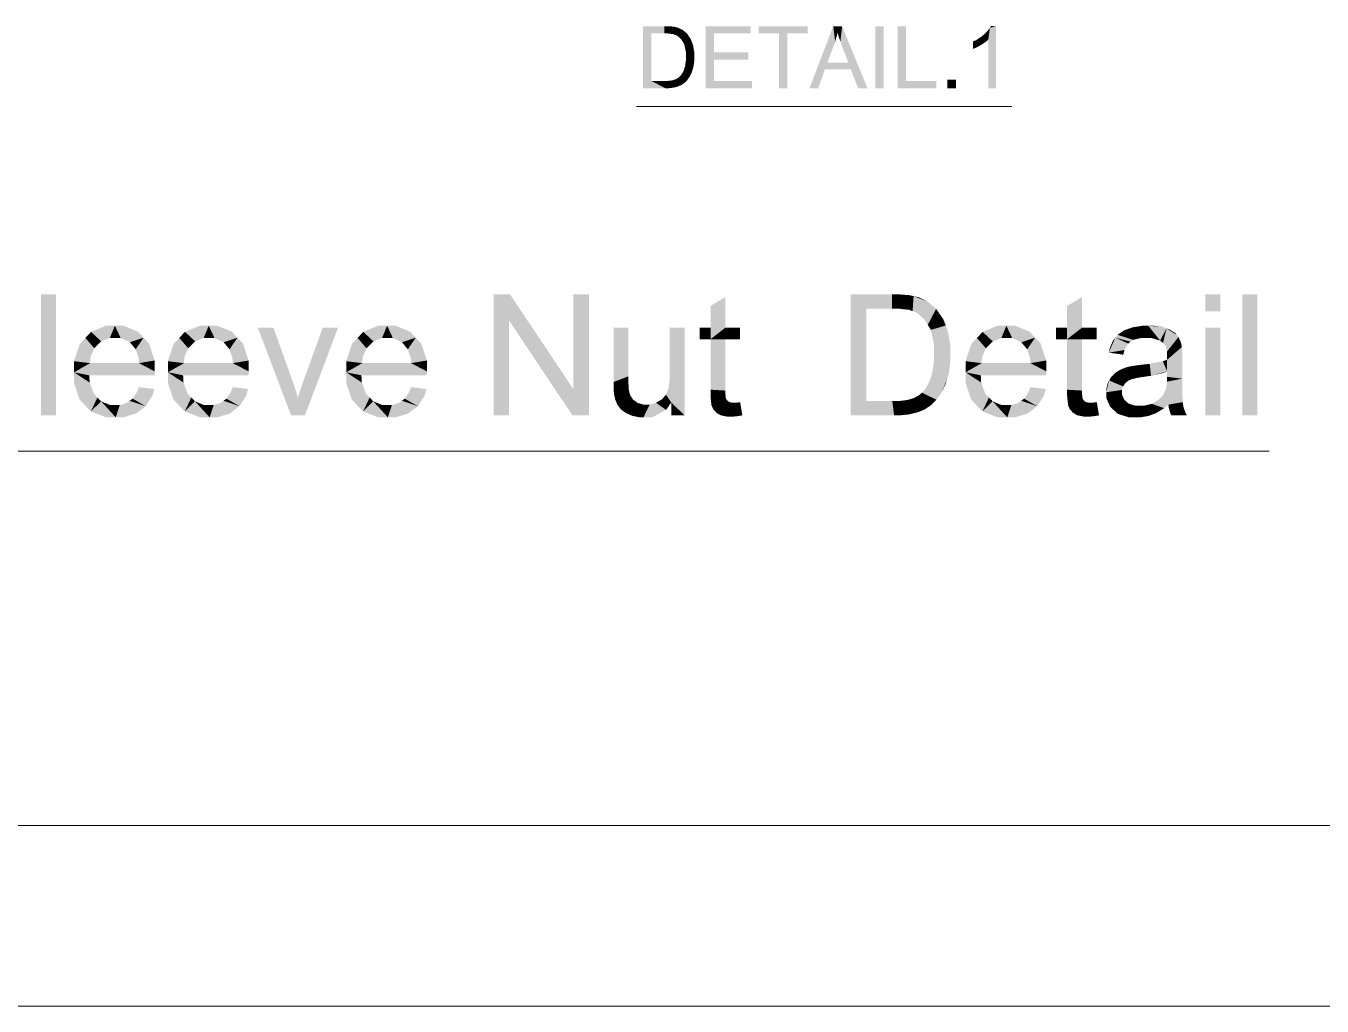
# Model space of a CAD drawing. Header units: millimetres. Extents: x 2 to 579, y 1 to 405.
# Drawn here: x 246.75 to 269.31, y 63.84 to 80.9 of the extents above; entities that cross this region are included whole.
import ezdxf

# ---------------------------------------------------------------- set-up
doc = ezdxf.new("R2010")
doc.units = ezdxf.units.MM
doc.linetypes.add('XKITLINE00', pattern=[0])
doc.layers.add('GraphicObject', color=6, linetype='Continuous', lineweight=0)
doc.layers.add('LinkedObject', color=7, linetype='Continuous', lineweight=0)

# ---------------------------------------------------------------- blocks, each defined once
blk = doc.blocks.new('*A3')
at = {"layer": 'GraphicObject', "color": 3, "linetype": 'XKITLINE00', "lineweight": 0}
blk.add_line((180.287, 63.838), (314.847, 63.838), dxfattribs=at)
blk = doc.blocks.new('*A4')
at = {"layer": 'LinkedObject'}
for points in [[(257.494, 80.893), (257.636, 80.766), (257.494, 79.813)], [(257.863, 80.766), (257.494, 80.893), (257.866, 80.893)], [(257.636, 80.766), (257.494, 80.893), (257.863, 80.766)], [(257.866, 80.893), (257.927, 80.766), (257.863, 80.766)], [(257.928, 80.893), (257.927, 80.766), (257.866, 80.893)], [(257.928, 80.893), (258.019, 80.754), (257.927, 80.766)], [(258.025, 80.885), (258.019, 80.754), (257.928, 80.893)], [(258.058, 80.878), (258.019, 80.754), (258.025, 80.885)], [(258.058, 80.878), (258.048, 80.743), (258.019, 80.754)], [(258.048, 80.743), (258.058, 80.878), (258.088, 80.728)], [(258.183, 80.828), (258.058, 80.878), (258.104, 80.867)], [(258.216, 80.8), (258.058, 80.878), (258.183, 80.828)], [(258.156, 80.667), (258.058, 80.878), (258.216, 80.8)], [(258.088, 80.728), (258.058, 80.878), (258.156, 80.667)], [(258.216, 80.8), (258.183, 80.622), (258.156, 80.667)], [(258.259, 80.764), (258.183, 80.622), (258.216, 80.8)], [(258.727, 80.435), (258.585, 79.813), (258.585, 80.893)], [(258.727, 80.435), (258.585, 80.893), (258.727, 80.766)], [(259.365, 80.766), (258.585, 80.893), (259.365, 80.893)], [(258.727, 80.766), (258.585, 80.893), (259.365, 80.766)], [(259.507, 80.893), (259.862, 80.766), (259.507, 80.766)], [(260.005, 80.766), (259.862, 80.766), (259.507, 80.893)], [(260.005, 80.766), (259.507, 80.893), (260.362, 80.893)], [(260.005, 80.766), (260.362, 80.893), (260.362, 80.766)], [(260.805, 80.893), (260.82, 80.573), (260.391, 79.813)], [(260.82, 80.573), (260.805, 80.893), (260.838, 80.624)], [(260.838, 80.624), (260.805, 80.893), (260.867, 80.728)], [(260.867, 80.728), (260.805, 80.893), (260.878, 80.78)], [(260.959, 80.893), (260.878, 80.78), (260.805, 80.893)], [(260.878, 80.78), (260.959, 80.893), (260.891, 80.735)], [(260.891, 80.735), (260.959, 80.893), (260.929, 80.623)], [(260.929, 80.623), (260.959, 80.893), (260.955, 80.555)], [(260.955, 80.555), (260.959, 80.893), (261.068, 80.257)], [(261.068, 80.257), (260.959, 80.893), (261.112, 80.14)], [(261.112, 80.14), (260.959, 80.893), (261.4, 79.813)], [(261.681, 80.893), (261.538, 79.813), (261.538, 80.893)], [(261.681, 79.813), (261.538, 79.813), (261.681, 80.893)], [(262.07, 80.893), (261.927, 79.813), (261.927, 80.893)], [(262.07, 79.94), (261.927, 79.813), (262.07, 80.893)], [(263.503, 80.658), (263.433, 80.753), (263.474, 80.79)], [(263.533, 80.862), (263.503, 80.658), (263.474, 80.79)], [(263.503, 79.813), (263.533, 80.862), (263.636, 79.813)], [(263.503, 80.658), (263.533, 80.862), (263.503, 79.813)], [(263.636, 80.897), (263.533, 80.862), (263.55, 80.897)], [(263.636, 79.813), (263.533, 80.862), (263.636, 80.897)], [(257.494, 79.813), (257.636, 80.766), (257.636, 79.94)], [(258.322, 80.672), (258.183, 80.622), (258.259, 80.764)], [(258.183, 80.622), (258.322, 80.672), (258.211, 80.576)], [(258.211, 80.576), (258.322, 80.672), (258.344, 80.616)], [(258.344, 80.616), (258.239, 80.446), (258.211, 80.576)], [(258.365, 80.559), (258.239, 80.446), (258.344, 80.616)], [(258.386, 80.431), (258.239, 80.446), (258.365, 80.559)], [(259.862, 79.813), (260.005, 80.766), (260.005, 79.813)], [(259.862, 80.766), (260.005, 80.766), (259.862, 79.813)], [(260.391, 79.813), (260.82, 80.573), (260.701, 80.257)], [(263.294, 80.652), (263.339, 80.544), (263.238, 80.626)], [(263.238, 80.626), (263.339, 80.544), (263.238, 80.498)], [(263.416, 80.589), (263.294, 80.652), (263.391, 80.716)], [(263.339, 80.544), (263.294, 80.652), (263.378, 80.567)], [(263.378, 80.567), (263.294, 80.652), (263.416, 80.589)], [(263.433, 80.753), (263.503, 80.658), (263.391, 80.716)], [(263.391, 80.716), (263.503, 80.658), (263.416, 80.589)], [(263.416, 80.589), (263.503, 80.658), (263.479, 80.635)], [(258.386, 80.359), (258.239, 80.446), (258.386, 80.431)], [(258.239, 80.446), (258.386, 80.359), (258.239, 80.361)], [(258.386, 80.359), (258.239, 80.3), (258.239, 80.361)], [(258.386, 80.297), (258.239, 80.3), (258.386, 80.359)], [(258.727, 80.308), (258.585, 79.813), (258.727, 80.435)], [(259.326, 80.308), (258.727, 80.435), (259.326, 80.435)], [(258.727, 80.308), (258.727, 80.435), (259.326, 80.308)], [(263.238, 80.498), (263.339, 80.544), (263.269, 80.509)], [(258.196, 80.11), (258.284, 79.984), (258.157, 80.042)], [(258.357, 80.141), (258.196, 80.11), (258.225, 80.196)], [(258.343, 80.093), (258.196, 80.11), (258.357, 80.141)], [(258.306, 80.015), (258.196, 80.11), (258.343, 80.093)], [(258.284, 79.984), (258.196, 80.11), (258.306, 80.015)], [(258.239, 80.3), (258.386, 80.297), (258.225, 80.196)], [(258.225, 80.196), (258.386, 80.297), (258.357, 80.141)], [(258.357, 80.141), (258.386, 80.297), (258.372, 80.188)], [(258.727, 79.94), (258.585, 79.813), (258.727, 80.308)], [(260.66, 80.14), (260.391, 79.813), (260.701, 80.257)], [(260.391, 79.813), (260.66, 80.14), (260.542, 79.813)], [(260.701, 80.257), (261.112, 80.14), (260.66, 80.14)], [(261.068, 80.257), (261.112, 80.14), (260.701, 80.257)], [(261.112, 80.14), (261.4, 79.813), (261.237, 79.813)], [(257.636, 79.94), (257.883, 79.813), (257.494, 79.813)], [(257.867, 79.94), (257.883, 79.813), (257.636, 79.94)], [(257.867, 79.94), (257.932, 79.813), (257.883, 79.813)], [(257.92, 79.94), (257.932, 79.813), (257.867, 79.94)], [(258.057, 79.831), (257.92, 79.94), (258.004, 79.95)], [(258.019, 79.822), (257.92, 79.94), (258.057, 79.831)], [(257.932, 79.813), (257.92, 79.94), (258.019, 79.822)], [(258.035, 79.96), (258.057, 79.831), (258.004, 79.95)], [(258.065, 79.97), (258.057, 79.831), (258.035, 79.96)], [(258.057, 79.831), (258.065, 79.97), (258.094, 79.841)], [(258.185, 79.886), (258.065, 79.97), (258.113, 79.998)], [(258.159, 79.868), (258.065, 79.97), (258.185, 79.886)], [(258.094, 79.841), (258.065, 79.97), (258.159, 79.868)], [(258.131, 80.016), (258.212, 79.903), (258.113, 79.998)], [(258.113, 79.998), (258.212, 79.903), (258.185, 79.886)], [(258.284, 79.984), (258.131, 80.016), (258.157, 80.042)], [(258.261, 79.952), (258.131, 80.016), (258.284, 79.984)], [(258.212, 79.903), (258.131, 80.016), (258.261, 79.952)], [(258.585, 79.813), (258.727, 79.94), (259.39, 79.813)], [(259.39, 79.813), (258.727, 79.94), (259.39, 79.94)], [(261.927, 79.813), (262.07, 79.94), (262.601, 79.813)], [(262.601, 79.813), (262.07, 79.94), (262.601, 79.94)], [(262.944, 79.964), (262.792, 79.813), (262.792, 79.964)], [(262.944, 79.813), (262.792, 79.813), (262.944, 79.964)], [(247.273, 76.225), (247.014, 74.119), (247.014, 76.225)], [(247.273, 74.119), (247.014, 74.119), (247.273, 76.225)], [(254.892, 76.225), (255.16, 75.772), (254.892, 74.119)], [(255.16, 75.772), (254.892, 76.225), (255.178, 76.225)], [(255.16, 75.772), (255.178, 76.225), (256.264, 74.119)], [(256.264, 74.119), (255.178, 76.225), (256.282, 74.572)], [(256.55, 76.225), (256.282, 74.572), (256.282, 76.225)], [(256.55, 74.119), (256.282, 74.572), (256.55, 76.225)], [(258.927, 76.178), (258.668, 75.646), (258.668, 76.023)], [(258.668, 75.646), (258.927, 76.178), (258.668, 75.445)], [(258.927, 75.646), (258.668, 75.445), (258.927, 76.178)], [(261.105, 76.225), (261.383, 75.976), (261.105, 74.119)], [(261.825, 75.976), (261.105, 76.225), (261.83, 76.225)], [(261.383, 75.976), (261.105, 76.225), (261.825, 75.976)], [(261.83, 76.225), (261.95, 75.976), (261.825, 75.976)], [(261.953, 76.225), (261.95, 75.976), (261.83, 76.225)], [(261.953, 76.225), (262.13, 75.955), (261.95, 75.976)], [(262.14, 76.21), (262.13, 75.955), (261.953, 76.225)], [(262.204, 76.195), (262.13, 75.955), (262.14, 76.21)], [(262.204, 76.195), (262.186, 75.933), (262.13, 75.955)], [(262.186, 75.933), (262.204, 76.195), (262.264, 75.903)], [(262.449, 76.098), (262.204, 76.195), (262.295, 76.174)], [(262.513, 76.044), (262.204, 76.195), (262.449, 76.098)], [(262.395, 75.784), (262.204, 76.195), (262.513, 76.044)], [(262.264, 75.903), (262.204, 76.195), (262.395, 75.784)], [(265.136, 76.178), (264.877, 75.646), (264.877, 76.023)], [(264.877, 75.646), (265.136, 76.178), (264.877, 75.445)], [(265.136, 75.646), (264.877, 75.445), (265.136, 76.178)], [(267.541, 76.225), (267.282, 75.928), (267.282, 76.225)], [(267.541, 75.928), (267.282, 75.928), (267.541, 76.225)], [(268.185, 76.225), (267.926, 74.119), (267.926, 76.225)], [(268.185, 74.119), (267.926, 74.119), (268.185, 76.225)], [(261.105, 74.119), (261.383, 75.976), (261.383, 74.367)], [(262.513, 76.044), (262.45, 75.695), (262.395, 75.784)], [(262.596, 75.973), (262.45, 75.695), (262.513, 76.044)], [(262.721, 75.793), (262.45, 75.695), (262.596, 75.973)], [(248.298, 75.679), (247.884, 75.573), (248.14, 75.679)], [(248.211, 75.467), (247.884, 75.573), (248.298, 75.679)], [(248.211, 75.467), (248.298, 75.679), (248.3, 75.467)], [(248.298, 75.679), (248.398, 75.467), (248.3, 75.467)], [(248.701, 75.575), (248.298, 75.679), (248.451, 75.679)], [(248.798, 75.471), (248.298, 75.679), (248.701, 75.575)], [(248.558, 75.392), (248.298, 75.679), (248.798, 75.471)], [(248.398, 75.467), (248.298, 75.679), (248.558, 75.392)], [(249.932, 75.679), (249.518, 75.573), (249.775, 75.679)], [(249.845, 75.467), (249.518, 75.573), (249.932, 75.679)], [(249.845, 75.467), (249.932, 75.679), (249.934, 75.467)], [(249.932, 75.679), (250.032, 75.467), (249.934, 75.467)], [(250.335, 75.575), (249.932, 75.679), (250.085, 75.679)], [(250.432, 75.471), (249.932, 75.679), (250.335, 75.575)], [(250.192, 75.392), (249.932, 75.679), (250.432, 75.471)], [(250.032, 75.467), (249.932, 75.679), (250.192, 75.392)], [(251.058, 75.646), (251.366, 74.119), (250.786, 75.646)], [(251.386, 74.731), (251.366, 74.119), (251.058, 75.646)], [(252.184, 75.646), (251.58, 74.714), (251.918, 75.646)], [(251.607, 74.119), (251.58, 74.714), (252.184, 75.646)], [(253.037, 75.679), (252.622, 75.573), (252.879, 75.679)], [(252.95, 75.467), (252.622, 75.573), (253.037, 75.679)], [(252.95, 75.467), (253.037, 75.679), (253.038, 75.467)], [(253.037, 75.679), (253.137, 75.467), (253.038, 75.467)], [(253.439, 75.575), (253.037, 75.679), (253.19, 75.679)], [(253.536, 75.471), (253.037, 75.679), (253.439, 75.575)], [(253.297, 75.392), (253.037, 75.679), (253.536, 75.471)], [(253.137, 75.467), (253.037, 75.679), (253.297, 75.392)], [(254.892, 74.119), (255.16, 75.772), (255.16, 74.119)], [(257.238, 75.646), (256.979, 74.7), (256.979, 75.646)], [(257.238, 74.799), (256.979, 74.7), (257.238, 75.646)], [(258.216, 75.646), (257.957, 74.828), (257.957, 75.646)], [(258.216, 74.119), (257.957, 74.828), (258.216, 75.646)], [(258.477, 75.646), (258.668, 75.445), (258.477, 75.445)], [(258.668, 75.646), (258.668, 75.445), (258.477, 75.646)], [(258.927, 75.445), (258.668, 75.445), (258.927, 75.646)], [(259.184, 75.445), (258.927, 75.646), (259.184, 75.646)], [(258.927, 75.445), (258.927, 75.646), (259.184, 75.445)], [(262.45, 75.695), (262.721, 75.793), (262.504, 75.607)], [(262.504, 75.607), (262.721, 75.793), (262.762, 75.684)], [(262.762, 75.684), (262.558, 75.353), (262.504, 75.607)], [(262.803, 75.574), (262.558, 75.353), (262.762, 75.684)], [(263.819, 75.679), (263.405, 75.573), (263.662, 75.679)], [(263.732, 75.467), (263.405, 75.573), (263.819, 75.679)], [(263.732, 75.467), (263.819, 75.679), (263.821, 75.467)], [(263.819, 75.679), (263.919, 75.467), (263.821, 75.467)], [(264.222, 75.575), (263.819, 75.679), (263.972, 75.679)], [(264.319, 75.471), (263.819, 75.679), (264.222, 75.575)], [(264.079, 75.392), (263.819, 75.679), (264.319, 75.471)], [(263.919, 75.467), (263.819, 75.679), (264.079, 75.392)], [(264.685, 75.646), (264.877, 75.445), (264.685, 75.445)], [(264.877, 75.646), (264.877, 75.445), (264.685, 75.646)], [(265.136, 75.445), (264.877, 75.445), (265.136, 75.646)], [(265.393, 75.445), (265.136, 75.646), (265.393, 75.646)], [(265.136, 75.445), (265.136, 75.646), (265.393, 75.445)], [(265.868, 75.598), (266.026, 75.433), (265.754, 75.522)], [(265.943, 75.625), (266.026, 75.433), (265.868, 75.598)], [(266.191, 75.679), (265.943, 75.625), (266.018, 75.652)], [(266.16, 75.464), (265.943, 75.625), (266.191, 75.679)], [(266.026, 75.433), (265.943, 75.625), (266.16, 75.464)], [(266.16, 75.464), (266.191, 75.679), (266.251, 75.464)], [(266.251, 75.464), (266.191, 75.679), (266.349, 75.464)], [(266.289, 75.679), (266.349, 75.464), (266.191, 75.679)], [(266.546, 75.656), (266.289, 75.679), (266.387, 75.679)], [(266.607, 75.633), (266.289, 75.679), (266.546, 75.656)], [(266.496, 75.421), (266.289, 75.679), (266.607, 75.633)], [(266.349, 75.464), (266.289, 75.679), (266.496, 75.421)], [(266.496, 75.421), (266.607, 75.633), (266.545, 75.377)], [(266.545, 75.377), (266.607, 75.633), (266.582, 75.345)], [(266.607, 75.633), (266.618, 75.234), (266.582, 75.345)], [(266.786, 75.518), (266.618, 75.234), (266.607, 75.633)], [(266.758, 75.552), (266.607, 75.633), (266.668, 75.61)], [(266.786, 75.518), (266.607, 75.633), (266.758, 75.552)], [(267.541, 75.646), (267.282, 74.119), (267.282, 75.646)], [(267.541, 74.119), (267.282, 74.119), (267.541, 75.646)], [(247.785, 75.467), (247.587, 75.062), (247.686, 75.36)], [(247.94, 75.288), (247.587, 75.062), (247.785, 75.467)], [(247.884, 75.573), (248.061, 75.407), (247.785, 75.467)], [(247.785, 75.467), (248.061, 75.407), (247.94, 75.288)], [(248.061, 75.407), (247.884, 75.573), (248.211, 75.467)], [(248.558, 75.392), (248.798, 75.471), (248.62, 75.317)], [(248.798, 75.471), (248.66, 75.269), (248.62, 75.317)], [(248.66, 75.269), (248.798, 75.471), (248.709, 75.125)], [(248.709, 75.125), (248.798, 75.471), (248.991, 75.074)], [(248.991, 75.074), (248.798, 75.471), (248.894, 75.367)], [(249.419, 75.467), (249.221, 75.062), (249.32, 75.36)], [(249.574, 75.288), (249.221, 75.062), (249.419, 75.467)], [(249.518, 75.573), (249.696, 75.407), (249.419, 75.467)], [(249.419, 75.467), (249.696, 75.407), (249.574, 75.288)], [(249.696, 75.407), (249.518, 75.573), (249.845, 75.467)], [(250.192, 75.392), (250.432, 75.471), (250.254, 75.317)], [(250.432, 75.471), (250.294, 75.269), (250.254, 75.317)], [(250.294, 75.269), (250.432, 75.471), (250.343, 75.125)], [(250.343, 75.125), (250.432, 75.471), (250.626, 75.074)], [(250.626, 75.074), (250.432, 75.471), (250.529, 75.367)], [(252.523, 75.467), (252.325, 75.062), (252.424, 75.36)], [(252.679, 75.288), (252.325, 75.062), (252.523, 75.467)], [(252.622, 75.573), (252.8, 75.407), (252.523, 75.467)], [(252.523, 75.467), (252.8, 75.407), (252.679, 75.288)], [(252.8, 75.407), (252.622, 75.573), (252.95, 75.467)], [(253.297, 75.392), (253.536, 75.471), (253.358, 75.317)], [(253.536, 75.471), (253.399, 75.269), (253.358, 75.317)], [(253.399, 75.269), (253.536, 75.471), (253.447, 75.125)], [(253.447, 75.125), (253.536, 75.471), (253.73, 75.074)], [(253.73, 75.074), (253.536, 75.471), (253.633, 75.367)], [(258.668, 74.566), (258.927, 75.445), (258.927, 74.551)], [(258.668, 75.445), (258.927, 75.445), (258.668, 74.566)], [(262.845, 75.324), (262.558, 75.353), (262.803, 75.574)], [(263.306, 75.467), (263.108, 75.062), (263.207, 75.36)], [(263.461, 75.288), (263.108, 75.062), (263.306, 75.467)], [(263.405, 75.573), (263.583, 75.407), (263.306, 75.467)], [(263.306, 75.467), (263.583, 75.407), (263.461, 75.288)], [(263.583, 75.407), (263.405, 75.573), (263.732, 75.467)], [(264.079, 75.392), (264.319, 75.471), (264.141, 75.317)], [(264.319, 75.471), (264.181, 75.269), (264.141, 75.317)], [(264.181, 75.269), (264.319, 75.471), (264.23, 75.125)], [(264.23, 75.125), (264.319, 75.471), (264.512, 75.074)], [(264.512, 75.074), (264.319, 75.471), (264.416, 75.367)], [(264.877, 74.566), (265.136, 75.445), (265.136, 74.551)], [(264.877, 75.445), (265.136, 75.445), (264.877, 74.566)], [(265.715, 75.472), (265.601, 75.21), (265.675, 75.422)], [(265.939, 75.369), (265.601, 75.21), (265.715, 75.472)], [(265.675, 75.422), (265.601, 75.21), (265.619, 75.291)], [(265.875, 75.257), (265.601, 75.21), (265.939, 75.369)], [(265.754, 75.522), (266.026, 75.433), (265.715, 75.472)], [(265.939, 75.369), (265.715, 75.472), (265.982, 75.401)], [(265.982, 75.401), (265.715, 75.472), (266.026, 75.433)], [(266.815, 75.483), (266.618, 75.234), (266.786, 75.518)], [(266.855, 75.395), (266.618, 75.234), (266.815, 75.483)], [(266.867, 75.342), (266.618, 75.234), (266.855, 75.395)], [(247.873, 75.128), (247.587, 75.062), (247.94, 75.288)], [(249.507, 75.128), (249.221, 75.062), (249.574, 75.288)], [(252.612, 75.128), (252.325, 75.062), (252.679, 75.288)], [(262.845, 75.183), (262.558, 75.353), (262.845, 75.324)], [(262.558, 75.353), (262.845, 75.183), (262.558, 75.187)], [(262.845, 75.183), (262.558, 75.068), (262.558, 75.187)], [(262.845, 75.063), (262.558, 75.068), (262.845, 75.183)], [(263.394, 75.128), (263.108, 75.062), (263.461, 75.288)], [(265.601, 75.21), (265.875, 75.257), (265.854, 75.176)], [(266.618, 75.114), (266.873, 75.308), (266.617, 75.087)], [(266.617, 75.087), (266.873, 75.308), (266.618, 74.885)], [(266.618, 75.234), (266.867, 75.342), (266.873, 75.308)], [(266.618, 75.234), (266.873, 75.308), (266.618, 75.155)], [(266.618, 75.155), (266.873, 75.308), (266.618, 75.148)], [(266.618, 75.148), (266.873, 75.308), (266.618, 75.114)], [(266.88, 75.189), (266.618, 74.885), (266.873, 75.308)], [(266.88, 75.103), (266.618, 74.885), (266.88, 75.189)], [(247.587, 75.062), (247.873, 75.128), (247.867, 75.028)], [(247.867, 75.028), (247.587, 74.869), (247.587, 75.062)], [(247.867, 75.028), (248.991, 74.885), (247.587, 74.869)], [(248.717, 75.028), (248.991, 74.885), (247.867, 75.028)], [(248.709, 75.125), (248.991, 75.074), (248.717, 75.028)], [(248.991, 74.885), (248.717, 75.028), (248.991, 75.074)], [(249.221, 75.062), (249.507, 75.128), (249.501, 75.028)], [(249.501, 75.028), (249.221, 74.869), (249.221, 75.062)], [(249.501, 75.028), (250.626, 74.885), (249.221, 74.869)], [(250.352, 75.028), (250.626, 74.885), (249.501, 75.028)], [(250.343, 75.125), (250.626, 75.074), (250.352, 75.028)], [(250.626, 74.885), (250.352, 75.028), (250.626, 75.074)], [(252.325, 75.062), (252.612, 75.128), (252.605, 75.028)], [(252.605, 75.028), (252.325, 74.869), (252.325, 75.062)], [(252.605, 75.028), (253.73, 74.885), (252.325, 74.869)], [(253.456, 75.028), (253.73, 74.885), (252.605, 75.028)], [(253.447, 75.125), (253.73, 75.074), (253.456, 75.028)], [(253.73, 74.885), (253.456, 75.028), (253.73, 75.074)], [(262.558, 75.068), (262.845, 75.063), (262.53, 74.865)], [(262.53, 74.865), (262.845, 75.063), (262.789, 74.758)], [(262.789, 74.758), (262.845, 75.063), (262.817, 74.851)], [(263.108, 75.062), (263.394, 75.128), (263.388, 75.028)], [(263.388, 75.028), (263.108, 74.869), (263.108, 75.062)], [(263.388, 75.028), (264.512, 74.885), (263.108, 74.869)], [(264.239, 75.028), (264.512, 74.885), (263.388, 75.028)], [(264.23, 75.125), (264.512, 75.074), (264.239, 75.028)], [(264.512, 74.885), (264.239, 75.028), (264.512, 75.074)], [(265.875, 74.945), (265.938, 74.721), (265.783, 74.903)], [(265.927, 74.96), (265.938, 74.721), (265.875, 74.945)], [(265.965, 74.97), (266.004, 74.75), (265.927, 74.96)], [(265.938, 74.721), (265.927, 74.96), (265.971, 74.736)], [(265.971, 74.736), (265.927, 74.96), (266.004, 74.75)], [(266.08, 74.989), (266.117, 74.776), (265.965, 74.97)], [(265.965, 74.97), (266.117, 74.776), (266.004, 74.75)], [(266.157, 74.998), (266.196, 74.788), (266.08, 74.989)], [(266.08, 74.989), (266.196, 74.788), (266.117, 74.776)], [(266.313, 75.017), (266.337, 74.808), (266.157, 74.998)], [(266.157, 74.998), (266.337, 74.808), (266.196, 74.788)], [(266.543, 75.062), (266.618, 74.885), (266.313, 75.017)], [(266.313, 75.017), (266.618, 74.885), (266.337, 74.808)], [(266.617, 75.087), (266.618, 74.885), (266.543, 75.062)], [(266.88, 75.103), (266.617, 74.79), (266.618, 74.885)], [(266.88, 74.758), (266.617, 74.79), (266.88, 75.103)], [(248.991, 74.873), (247.587, 74.869), (248.991, 74.885)], [(248.991, 74.839), (247.587, 74.869), (248.991, 74.873)], [(247.587, 74.869), (247.782, 74.291), (247.587, 74.683)], [(247.859, 74.69), (247.782, 74.291), (247.587, 74.869)], [(247.859, 74.69), (247.587, 74.869), (247.852, 74.816)], [(248.99, 74.816), (247.587, 74.869), (248.991, 74.839)], [(247.852, 74.816), (247.587, 74.869), (248.99, 74.816)], [(250.626, 74.873), (249.221, 74.869), (250.626, 74.885)], [(250.625, 74.839), (249.221, 74.869), (250.626, 74.873)], [(249.221, 74.869), (249.417, 74.291), (249.221, 74.683)], [(249.493, 74.69), (249.417, 74.291), (249.221, 74.869)], [(249.493, 74.69), (249.221, 74.869), (249.486, 74.816)], [(250.624, 74.816), (249.221, 74.869), (250.625, 74.839)], [(249.486, 74.816), (249.221, 74.869), (250.624, 74.816)], [(251.413, 74.657), (251.366, 74.119), (251.386, 74.731)], [(251.58, 74.714), (251.607, 74.119), (251.549, 74.629)], [(253.73, 74.873), (252.325, 74.869), (253.73, 74.885)], [(253.729, 74.839), (252.325, 74.869), (253.73, 74.873)], [(252.325, 74.869), (252.521, 74.291), (252.325, 74.683)], [(252.598, 74.69), (252.521, 74.291), (252.325, 74.869)], [(252.598, 74.69), (252.325, 74.869), (252.59, 74.816)], [(253.728, 74.816), (252.325, 74.869), (253.729, 74.839)], [(252.59, 74.816), (252.325, 74.869), (253.728, 74.816)], [(256.979, 74.7), (257.238, 74.799), (257.238, 74.698)], [(256.979, 74.7), (257.238, 74.698), (256.979, 74.617)], [(257.238, 74.698), (256.987, 74.497), (256.979, 74.617)], [(257.246, 74.562), (256.987, 74.497), (257.238, 74.698)], [(257.957, 74.731), (258.216, 74.119), (257.935, 74.582)], [(257.957, 74.828), (258.216, 74.119), (257.957, 74.731)], [(262.398, 74.565), (262.789, 74.758), (262.645, 74.451)], [(262.475, 74.698), (262.789, 74.758), (262.398, 74.565)], [(262.503, 74.782), (262.789, 74.758), (262.475, 74.698)], [(262.789, 74.758), (262.503, 74.782), (262.53, 74.865)], [(262.645, 74.451), (262.789, 74.758), (262.689, 74.512)], [(262.689, 74.512), (262.789, 74.758), (262.761, 74.665)], [(264.512, 74.873), (263.108, 74.869), (264.512, 74.885)], [(264.512, 74.839), (263.108, 74.869), (264.512, 74.873)], [(263.108, 74.869), (263.304, 74.291), (263.108, 74.683)], [(263.38, 74.69), (263.304, 74.291), (263.108, 74.869)], [(263.38, 74.69), (263.108, 74.869), (263.373, 74.816)], [(264.511, 74.816), (263.108, 74.869), (264.512, 74.839)], [(263.373, 74.816), (263.108, 74.869), (264.511, 74.816)], [(265.608, 74.726), (265.557, 74.522), (265.583, 74.68)], [(265.851, 74.624), (265.557, 74.522), (265.608, 74.726)], [(265.633, 74.773), (265.869, 74.652), (265.608, 74.726)], [(265.608, 74.726), (265.869, 74.652), (265.851, 74.624)], [(265.7, 74.847), (265.869, 74.652), (265.633, 74.773)], [(265.887, 74.679), (265.7, 74.847), (265.741, 74.875)], [(265.869, 74.652), (265.7, 74.847), (265.887, 74.679)], [(265.783, 74.903), (265.938, 74.721), (265.741, 74.875)], [(265.741, 74.875), (265.938, 74.721), (265.887, 74.679)], [(266.337, 74.808), (266.618, 74.885), (266.548, 74.857)], [(266.596, 74.575), (266.88, 74.758), (266.88, 74.578)], [(266.617, 74.705), (266.88, 74.758), (266.596, 74.575)], [(266.88, 74.758), (266.617, 74.705), (266.617, 74.79)], [(247.587, 74.683), (247.782, 74.291), (247.684, 74.394)], [(247.93, 74.498), (247.782, 74.291), (247.859, 74.69)], [(247.782, 74.291), (247.93, 74.498), (247.88, 74.188)], [(247.994, 74.431), (247.88, 74.188), (247.93, 74.498)], [(248.606, 74.41), (248.983, 74.578), (248.834, 74.279)], [(248.685, 74.529), (248.983, 74.578), (248.606, 74.41)], [(248.983, 74.578), (248.685, 74.529), (248.715, 74.611)], [(248.834, 74.279), (248.983, 74.578), (248.951, 74.461)], [(249.221, 74.683), (249.417, 74.291), (249.319, 74.394)], [(249.564, 74.498), (249.417, 74.291), (249.493, 74.69)], [(249.417, 74.291), (249.564, 74.498), (249.515, 74.188)], [(249.628, 74.431), (249.515, 74.188), (249.564, 74.498)], [(250.24, 74.41), (250.617, 74.578), (250.468, 74.279)], [(250.319, 74.529), (250.617, 74.578), (250.24, 74.41)], [(250.617, 74.578), (250.319, 74.529), (250.349, 74.611)], [(250.468, 74.279), (250.617, 74.578), (250.585, 74.461)], [(251.461, 74.503), (251.366, 74.119), (251.413, 74.657)], [(251.484, 74.424), (251.366, 74.119), (251.461, 74.503)], [(251.501, 74.484), (251.607, 74.119), (251.484, 74.424)], [(251.549, 74.629), (251.607, 74.119), (251.501, 74.484)], [(252.325, 74.683), (252.521, 74.291), (252.423, 74.394)], [(252.669, 74.498), (252.521, 74.291), (252.598, 74.69)], [(252.521, 74.291), (252.669, 74.498), (252.619, 74.188)], [(252.733, 74.431), (252.619, 74.188), (252.669, 74.498)], [(253.344, 74.41), (253.721, 74.578), (253.573, 74.279)], [(253.424, 74.529), (253.721, 74.578), (253.344, 74.41)], [(253.721, 74.578), (253.424, 74.529), (253.453, 74.611)], [(253.573, 74.279), (253.721, 74.578), (253.69, 74.461)], [(256.282, 74.572), (256.55, 74.119), (256.264, 74.119)], [(256.987, 74.497), (257.246, 74.562), (256.995, 74.459)], [(256.995, 74.459), (257.246, 74.562), (257.254, 74.527)], [(257.266, 74.476), (256.995, 74.459), (257.254, 74.527)], [(256.995, 74.459), (257.266, 74.476), (257.007, 74.402)], [(257.007, 74.402), (257.266, 74.476), (257.046, 74.306)], [(257.046, 74.306), (257.266, 74.476), (257.075, 74.267)], [(257.075, 74.267), (257.266, 74.476), (257.318, 74.395)], [(257.984, 74.344), (257.821, 74.398), (257.893, 74.479)], [(257.914, 74.53), (258.216, 74.119), (257.893, 74.479)], [(257.893, 74.479), (258.216, 74.119), (257.984, 74.344)], [(257.935, 74.582), (258.216, 74.119), (257.914, 74.53)], [(258.927, 74.551), (258.668, 74.449), (258.668, 74.566)], [(258.927, 74.496), (258.668, 74.449), (258.927, 74.551)], [(258.927, 74.496), (258.7, 74.26), (258.668, 74.449)], [(258.934, 74.425), (258.7, 74.26), (258.927, 74.496)], [(262.453, 74.26), (262.219, 74.425), (262.313, 74.48)], [(262.348, 74.515), (262.505, 74.295), (262.313, 74.48)], [(262.313, 74.48), (262.505, 74.295), (262.453, 74.26)], [(262.645, 74.451), (262.348, 74.515), (262.398, 74.565)], [(262.601, 74.391), (262.348, 74.515), (262.645, 74.451)], [(262.505, 74.295), (262.348, 74.515), (262.601, 74.391)], [(263.108, 74.683), (263.304, 74.291), (263.206, 74.394)], [(263.451, 74.498), (263.304, 74.291), (263.38, 74.69)], [(263.304, 74.291), (263.451, 74.498), (263.402, 74.188)], [(263.515, 74.431), (263.402, 74.188), (263.451, 74.498)], [(264.127, 74.41), (264.504, 74.578), (264.355, 74.279)], [(264.206, 74.529), (264.504, 74.578), (264.127, 74.41)], [(264.504, 74.578), (264.206, 74.529), (264.236, 74.611)], [(264.355, 74.279), (264.504, 74.578), (264.472, 74.461)], [(265.136, 74.551), (264.877, 74.449), (264.877, 74.566)], [(265.136, 74.496), (264.877, 74.449), (265.136, 74.551)], [(265.136, 74.496), (264.908, 74.26), (264.877, 74.449)], [(265.143, 74.425), (264.908, 74.26), (265.136, 74.496)], [(265.583, 74.68), (265.557, 74.522), (265.557, 74.578)], [(265.833, 74.562), (265.557, 74.522), (265.851, 74.624)], [(265.557, 74.522), (265.833, 74.562), (265.833, 74.529)], [(265.833, 74.477), (265.557, 74.522), (265.833, 74.529)], [(265.557, 74.522), (265.833, 74.477), (265.557, 74.426)], [(265.557, 74.426), (265.833, 74.477), (265.624, 74.269)], [(265.624, 74.269), (265.833, 74.477), (265.692, 74.208)], [(265.692, 74.208), (265.833, 74.477), (265.872, 74.391)], [(266.463, 74.385), (266.88, 74.578), (266.888, 74.35)], [(266.548, 74.475), (266.88, 74.578), (266.463, 74.385)], [(266.575, 74.532), (266.88, 74.578), (266.548, 74.475)], [(266.88, 74.578), (266.575, 74.532), (266.596, 74.575)], [(248.058, 74.364), (247.88, 74.188), (247.994, 74.431)], [(248.058, 74.364), (248.313, 74.085), (247.88, 74.188)], [(248.217, 74.298), (248.313, 74.085), (248.058, 74.364)], [(248.313, 74.298), (248.313, 74.085), (248.217, 74.298)], [(248.384, 74.298), (248.749, 74.214), (248.313, 74.085)], [(248.384, 74.298), (248.313, 74.085), (248.313, 74.298)], [(248.505, 74.335), (248.749, 74.214), (248.384, 74.298)], [(248.555, 74.373), (248.834, 74.279), (248.505, 74.335)], [(248.749, 74.214), (248.505, 74.335), (248.834, 74.279)], [(248.606, 74.41), (248.834, 74.279), (248.555, 74.373)], [(249.692, 74.364), (249.515, 74.188), (249.628, 74.431)], [(249.692, 74.364), (249.947, 74.085), (249.515, 74.188)], [(249.851, 74.298), (249.947, 74.085), (249.692, 74.364)], [(249.947, 74.298), (249.947, 74.085), (249.851, 74.298)], [(250.018, 74.298), (250.383, 74.214), (249.947, 74.085)], [(250.018, 74.298), (249.947, 74.085), (249.947, 74.298)], [(250.139, 74.335), (250.383, 74.214), (250.018, 74.298)], [(250.19, 74.373), (250.468, 74.279), (250.139, 74.335)], [(250.383, 74.214), (250.139, 74.335), (250.468, 74.279)], [(250.24, 74.41), (250.468, 74.279), (250.19, 74.373)], [(251.484, 74.424), (251.607, 74.119), (251.366, 74.119)], [(252.796, 74.364), (252.619, 74.188), (252.733, 74.431)], [(252.796, 74.364), (253.051, 74.085), (252.619, 74.188)], [(252.956, 74.298), (253.051, 74.085), (252.796, 74.364)], [(253.051, 74.298), (253.051, 74.085), (252.956, 74.298)], [(253.122, 74.298), (253.487, 74.214), (253.051, 74.085)], [(253.122, 74.298), (253.051, 74.085), (253.051, 74.298)], [(253.244, 74.335), (253.487, 74.214), (253.122, 74.298)], [(253.294, 74.373), (253.573, 74.279), (253.244, 74.335)], [(253.487, 74.214), (253.244, 74.335), (253.573, 74.279)], [(253.344, 74.41), (253.573, 74.279), (253.294, 74.373)], [(257.075, 74.267), (257.318, 74.395), (257.103, 74.228)], [(257.103, 74.228), (257.318, 74.395), (257.19, 74.163)], [(257.19, 74.163), (257.318, 74.395), (257.248, 74.137)], [(257.248, 74.137), (257.318, 74.395), (257.357, 74.366)], [(257.397, 74.337), (257.248, 74.137), (257.357, 74.366)], [(257.248, 74.137), (257.397, 74.337), (257.307, 74.111)], [(257.307, 74.111), (257.397, 74.337), (257.433, 74.085)], [(257.5, 74.085), (257.397, 74.337), (257.494, 74.308)], [(257.433, 74.085), (257.397, 74.337), (257.5, 74.085)], [(257.552, 74.308), (257.5, 74.085), (257.494, 74.308)], [(257.61, 74.308), (257.895, 74.215), (257.5, 74.085)], [(257.61, 74.308), (257.5, 74.085), (257.552, 74.308)], [(257.719, 74.338), (257.895, 74.215), (257.61, 74.308)], [(257.77, 74.368), (257.895, 74.215), (257.719, 74.338)], [(257.821, 74.398), (257.895, 74.215), (257.77, 74.368)], [(257.895, 74.215), (257.821, 74.398), (257.984, 74.344)], [(257.984, 74.344), (258.216, 74.119), (257.984, 74.119)], [(258.668, 74.449), (258.7, 74.26), (258.684, 74.296)], [(258.941, 74.409), (258.7, 74.26), (258.934, 74.425)], [(258.7, 74.26), (258.941, 74.409), (258.948, 74.393)], [(258.7, 74.26), (258.948, 74.393), (258.716, 74.223)], [(258.716, 74.223), (258.948, 74.393), (258.77, 74.165)], [(258.77, 74.165), (258.948, 74.393), (258.809, 74.142)], [(258.809, 74.142), (258.948, 74.393), (258.97, 74.368)], [(258.97, 74.368), (258.848, 74.12), (258.809, 74.142)], [(258.985, 74.359), (258.848, 74.12), (258.97, 74.368)], [(259, 74.349), (258.848, 74.12), (258.985, 74.359)], [(258.848, 74.12), (259, 74.349), (258.957, 74.098)], [(258.957, 74.098), (259, 74.349), (259.027, 74.098)], [(259.027, 74.098), (259, 74.349), (259.044, 74.34)], [(259.044, 74.34), (259.07, 74.098), (259.027, 74.098)], [(259.072, 74.34), (259.07, 74.098), (259.044, 74.34)], [(259.072, 74.34), (259.168, 74.109), (259.07, 74.098)], [(259.093, 74.34), (259.168, 74.109), (259.072, 74.34)], [(259.168, 74.109), (259.093, 74.34), (259.15, 74.344)], [(259.222, 74.121), (259.15, 74.344), (259.184, 74.349)], [(259.168, 74.109), (259.15, 74.344), (259.222, 74.121)], [(261.383, 74.367), (261.864, 74.119), (261.105, 74.119)], [(261.833, 74.367), (261.864, 74.119), (261.383, 74.367)], [(261.833, 74.367), (261.96, 74.119), (261.864, 74.119)], [(261.937, 74.367), (261.96, 74.119), (261.833, 74.367)], [(262.202, 74.155), (261.937, 74.367), (262.1, 74.387)], [(262.129, 74.137), (261.937, 74.367), (262.202, 74.155)], [(261.96, 74.119), (261.937, 74.367), (262.129, 74.137)], [(262.159, 74.406), (262.202, 74.155), (262.1, 74.387)], [(262.219, 74.425), (262.202, 74.155), (262.159, 74.406)], [(262.202, 74.155), (262.219, 74.425), (262.276, 74.173)], [(262.401, 74.225), (262.219, 74.425), (262.453, 74.26)], [(262.276, 74.173), (262.219, 74.425), (262.401, 74.225)], [(263.579, 74.364), (263.402, 74.188), (263.515, 74.431)], [(263.579, 74.364), (263.834, 74.085), (263.402, 74.188)], [(263.738, 74.298), (263.834, 74.085), (263.579, 74.364)], [(263.834, 74.298), (263.834, 74.085), (263.738, 74.298)], [(263.905, 74.298), (264.27, 74.214), (263.834, 74.085)], [(263.905, 74.298), (263.834, 74.085), (263.834, 74.298)], [(264.026, 74.335), (264.27, 74.214), (263.905, 74.298)], [(264.076, 74.373), (264.355, 74.279), (264.026, 74.335)], [(264.27, 74.214), (264.026, 74.335), (264.355, 74.279)], [(264.127, 74.41), (264.355, 74.279), (264.076, 74.373)], [(264.877, 74.449), (264.908, 74.26), (264.893, 74.296)], [(265.149, 74.409), (264.908, 74.26), (265.143, 74.425)], [(264.908, 74.26), (265.149, 74.409), (265.156, 74.393)], [(264.908, 74.26), (265.156, 74.393), (264.924, 74.223)], [(264.924, 74.223), (265.156, 74.393), (264.979, 74.165)], [(264.979, 74.165), (265.156, 74.393), (265.017, 74.142)], [(265.017, 74.142), (265.156, 74.393), (265.178, 74.368)], [(265.178, 74.368), (265.056, 74.12), (265.017, 74.142)], [(265.193, 74.359), (265.056, 74.12), (265.178, 74.368)], [(265.209, 74.349), (265.056, 74.12), (265.193, 74.359)], [(265.056, 74.12), (265.209, 74.349), (265.165, 74.098)], [(265.165, 74.098), (265.209, 74.349), (265.236, 74.098)], [(265.236, 74.098), (265.209, 74.349), (265.252, 74.34)], [(265.252, 74.34), (265.279, 74.098), (265.236, 74.098)], [(265.281, 74.34), (265.279, 74.098), (265.252, 74.34)], [(265.281, 74.34), (265.376, 74.109), (265.279, 74.098)], [(265.302, 74.34), (265.376, 74.109), (265.281, 74.34)], [(265.376, 74.109), (265.302, 74.34), (265.358, 74.344)], [(265.431, 74.121), (265.358, 74.344), (265.393, 74.349)], [(265.376, 74.109), (265.358, 74.344), (265.431, 74.121)], [(265.872, 74.391), (265.759, 74.146), (265.692, 74.208)], [(265.911, 74.356), (265.759, 74.146), (265.872, 74.391)], [(265.95, 74.322), (265.759, 74.146), (265.911, 74.356)], [(265.759, 74.146), (265.95, 74.322), (265.952, 74.085)], [(266.078, 74.085), (265.95, 74.322), (266.064, 74.287)], [(265.952, 74.085), (265.95, 74.322), (266.078, 74.085)], [(266.064, 74.287), (266.154, 74.085), (266.078, 74.085)], [(266.14, 74.287), (266.154, 74.085), (266.064, 74.287)], [(266.214, 74.287), (266.154, 74.085), (266.14, 74.287)], [(266.154, 74.085), (266.214, 74.287), (266.296, 74.11)], [(266.363, 74.135), (266.214, 74.287), (266.347, 74.32)], [(266.296, 74.11), (266.214, 74.287), (266.363, 74.135)], [(266.64, 74.306), (266.347, 74.32), (266.405, 74.353)], [(266.567, 74.245), (266.347, 74.32), (266.64, 74.306)], [(266.429, 74.16), (266.347, 74.32), (266.567, 74.245)], [(266.363, 74.135), (266.347, 74.32), (266.429, 74.16)], [(266.463, 74.385), (266.888, 74.35), (266.405, 74.353)], [(266.888, 74.35), (266.64, 74.306), (266.405, 74.353)], [(266.64, 74.306), (266.888, 74.35), (266.645, 74.252)], [(266.645, 74.252), (266.888, 74.35), (266.896, 74.302)], [(266.896, 74.302), (266.672, 74.159), (266.645, 74.252)], [(266.904, 74.254), (266.672, 74.159), (266.896, 74.302)], [(266.904, 74.254), (266.692, 74.119), (266.672, 74.159)], [(266.937, 74.163), (266.692, 74.119), (266.904, 74.254)], [(247.88, 74.188), (248.313, 74.085), (248.145, 74.085)], [(248.313, 74.085), (248.749, 74.214), (248.445, 74.085)], [(248.445, 74.085), (248.749, 74.214), (248.663, 74.15)], [(249.515, 74.188), (249.947, 74.085), (249.78, 74.085)], [(249.947, 74.085), (250.383, 74.214), (250.08, 74.085)], [(250.08, 74.085), (250.383, 74.214), (250.298, 74.15)], [(252.619, 74.188), (253.051, 74.085), (252.884, 74.085)], [(253.051, 74.085), (253.487, 74.214), (253.184, 74.085)], [(253.184, 74.085), (253.487, 74.214), (253.402, 74.15)], [(257.5, 74.085), (257.895, 74.215), (257.653, 74.085)], [(263.402, 74.188), (263.834, 74.085), (263.667, 74.085)], [(263.834, 74.085), (264.27, 74.214), (263.967, 74.085)], [(263.967, 74.085), (264.27, 74.214), (264.185, 74.15)], [(266.692, 74.119), (266.937, 74.163), (266.962, 74.119)]]:
    blk.add_hatch(color=7, dxfattribs=at).paths.add_polyline_path(points, flags=17)
at = {"layer": 'LinkedObject', "color": 7, "linetype": 'XKITLINE00', "lineweight": 0}
for p, q in [((257.377, 79.493), (258.466, 79.493)), ((258.466, 79.493), (259.471, 79.493)), ((259.471, 79.493), (260.393, 79.493)), ((260.393, 79.493), (261.398, 79.493)), ((261.398, 79.493), (261.817, 79.493)), ((261.817, 79.493), (262.655, 79.493)), ((262.655, 79.493), (263.074, 79.493)), ((263.074, 79.493), (263.912, 79.493)), ((244.866, 73.496), (246.826, 73.496)), ((246.826, 73.496), (247.479, 73.496)), ((247.479, 73.496), (249.113, 73.496)), ((249.113, 73.496), (250.748, 73.496)), ((250.748, 73.496), (252.218, 73.496)), ((252.218, 73.496), (253.852, 73.496)), ((253.852, 73.496), (254.669, 73.496)), ((254.669, 73.496), (256.792, 73.496)), ((256.792, 73.496), (258.426, 73.496)), ((258.426, 73.496), (259.243, 73.496)), ((259.243, 73.496), (260.06, 73.496)), ((260.06, 73.496), (260.878, 73.496)), ((260.878, 73.496), (263, 73.496)), ((263, 73.496), (264.635, 73.496)), ((264.635, 73.496), (265.452, 73.496)), ((265.452, 73.496), (267.086, 73.496)), ((267.086, 73.496), (267.739, 73.496)), ((267.739, 73.496), (268.392, 73.496))]:
    blk.add_line(p, q, dxfattribs=at)
at = {"layer": 'LinkedObject', "color": 2, "linetype": 'XKITLINE00', "lineweight": 0}
blk.add_line((287.119, 66.981), (202.967, 66.981), dxfattribs=at)

msp = doc.modelspace()

# ---------------------------------------------------------------- block references
at = {"lineweight": 0}
for name in ['*A3', '*A4']:
    msp.add_blockref(name, (0, 0), dxfattribs=at)

doc.saveas('drawing.dxf')
